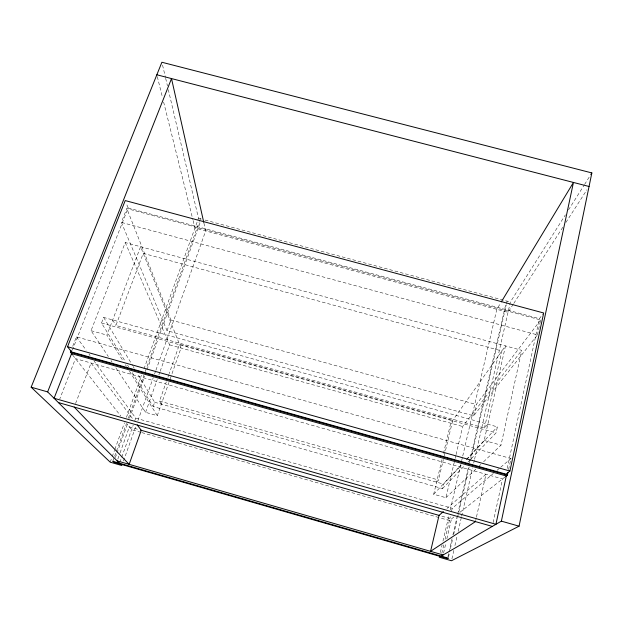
<?xml version="1.0" encoding="UTF-8"?>
<svg xmlns="http://www.w3.org/2000/svg" width="623" height="623" viewBox="0 0 623 623"><rect width="100%" height="100%" fill="white"/><g stroke="black" fill="none" stroke-linecap="round" stroke-linejoin="round"><path stroke-width="0.47" stroke-dasharray="3.12 2.34" d="M508.586 469.602L510.961 458.544L76.427 336.856L72.533 346.777M537.439 334.894L540.639 319.965L126.812 208.549L121.376 222.395L167.05 330.704L473.651 415.837L537.439 334.894L121.376 222.395M493.128 522.611L502.543 478.939L75.492 358.63L59.769 398.961M507.231 468.465L539.401 318.672L543.155 313.696M483.573 461.791L501.001 445.157L521.763 350.336L125.239 242.549L91.051 330.673L108.324 356.543M475.668 520.657L476.299 517.814M476.509 516.872L485.971 474.267L446.987 508.43M471.284 458.66L496.056 432.892L497.388 426.88L103.675 317.434L101.518 323.033L125.036 361.06M484.437 428.056L501.897 350.998L143.235 253.343L115.894 325.479L484.437 428.056L487.832 424.224M466.238 459.564L484.172 440.453L505.502 345.913L450.717 423.188L443.093 455.008M451.916 558.847L453.863 550.319M454.938 545.577L457.313 535.149M458.178 531.357L461.409 517.137M461.627 516.187L472.631 467.834M473.714 463.091L474.36 460.249M474.578 459.299L510.369 302.03L565.38 214.865M447.929 556.658L448.801 552.866M449.019 551.916L452.057 538.646M452.929 534.853L457.492 514.941M457.71 513.991L468.574 466.596M469.438 462.803L505.728 304.476M448.467 557.196L449.549 552.453M450.421 548.661L452.812 538.225M453.676 534.425L457.368 518.297M457.586 517.347L469.103 467.071M470.622 460.428L506.242 304.842M506.46 303.892L507.114 301.049M441.808 553.294L443.981 543.934M445.063 539.253L450.265 516.779M451.574 511.133L452.228 508.306L493.338 473.472M473.651 415.837L476.276 404.506L540.639 319.965M443.568 553.06L445.975 542.633M446.855 538.84L451.449 518.936L439.044 515.385M440.344 552.476L442.096 544.907M442.976 541.122L448.91 515.579M450.227 509.902L460.779 464.493M461.659 460.709L462.539 456.924M462.757 455.974L496.811 309.327L500.822 302.692M441.98 459.649L433.694 494.249L445.928 497.722L454.292 462.118M455.172 458.372L455.834 455.561M456.052 454.626L462.655 426.514L521.763 350.336M132.193 372.632L153.157 406.523L442.486 488.603L443.553 484.11L461.495 465.038M436.591 482.14L438.467 480.029L443.374 459.509M444.261 455.779L452.734 420.346L179.51 344.278L169.207 373.582M115.886 367.866L145.58 412.333L157.292 415.666L168.95 382.429M170.219 378.807L181.013 348.031L140.596 246.724L106.915 335.104L123.37 361.41M153.157 406.523L154.66 402.256L137.667 373.987M161.334 404.148L159.543 401.048L166.31 381.821M167.914 377.242L168.88 374.493M145.58 412.333L157.253 379.5M158.873 374.937L159.846 372.204M160.166 371.292L169.573 344.838L125.239 242.549M119.881 462.328L133.174 425.229M134.77 420.782L135.721 418.119L94.104 361.075M167.05 330.704L170.889 319.988L126.812 208.549M123.502 460.95L135.939 426.124M137.909 420.626L153.297 377.554M154.605 373.886L155.586 371.137M155.914 370.226L205.676 230.923L203.768 222.403M115.356 457.586L116.672 453.926M117.007 453.007L127.567 423.726M129.545 418.235L144.731 376.136M147.044 369.735L200.185 222.395M117.825 459.096L119.748 453.731M120.075 452.835L129.397 426.903L138.734 429.574M110.209 462.165L111.867 457.594M112.195 456.682L114.515 450.281M114.85 449.362L124.444 422.838M126.43 417.355L141.662 375.28M143.983 368.878L198.488 218.291L168.319 89.681M112.802 461.293L116.112 452.134M116.439 451.223L126.36 423.757M128.346 418.267L143.882 375.241M145.206 371.581L199.095 222.364M199.422 221.445L200.411 218.704L200.84 220.565M75.578 403.47L91.075 363.014L132.59 418.687M72.361 350.157L128.128 207.981L126.189 203.043M568.495 209.935L584.062 185.265M584.584 184.439L590.293 175.398M513.282 304.172L508.018 312.341L194.96 228.034L193.091 220.519M513.811 303.354L563.27 226.538M565.902 222.45L586.952 189.758M433.694 494.249L460.927 465.225M466.814 459.385L497.388 426.88M442.486 488.603L464.587 465.622M467.935 462.141L470.614 459.353M445.928 497.722L475.902 469.111M479.391 465.786L480.785 464.454M497.006 470.357L499.95 467.873M500.682 467.25L510.961 458.544M453.972 516.958L449.393 520.54L440.048 517.869M459.836 512.363L506.304 475.995M198.488 218.291L201.307 219.047M205.068 220.059L510.369 302.03M128.128 207.981L539.401 318.672M170.889 319.988L476.276 404.506M101.518 323.033L496.056 432.892M169.573 344.838L462.655 426.514M91.051 330.673L106.915 335.104M484.172 440.453L501.001 445.157M159.543 401.048L438.467 480.029M154.66 402.256L443.553 484.11M135.721 418.119L452.228 508.306M140.93 432.346L131.585 429.675L126.781 423.593M141.865 432.611L439.114 517.604M72.681 355.071L120.784 416M76.427 336.856L86.122 350.142M88.972 354.043L90.117 355.608M111.026 360.585L112.109 362.204M125.425 364.696L126.453 366.34M129.537 371.277L157.292 415.666M127.59 365.187L128.618 366.846M103.675 317.434L132.668 365.67M133.166 366.495L134.163 368.162M112.693 319.942L115.894 325.479M157.315 76.66L162.463 97.344M163.631 102.047L192.857 219.576M162.556 65.088L165.438 77.384M165.663 78.327L167.439 85.896"/><path stroke-width="0.93" d="M519.068 526.186L501.375 521.147L439.246 557.211L451.488 560.747L519.068 526.186L591.85 172.929L161.887 62.253L31.15 387.195L110.209 462.165L121.867 465.529L47.636 391.89L31.15 387.195M501.375 521.147L573.448 182.453L501.32 301.867M505.876 476.33L507.402 475.131L507.994 472.366M509.933 471.043L543.692 312.987L125.223 200.567L67.549 346.738L71.653 351.972L506.008 474.15L509.933 471.043L67.549 346.738M72.206 354.471L70.407 352.19L71.115 350.383M47.636 391.89L171.512 78.568L203.768 222.403M590.814 174.572L591.85 172.929M443.374 511.592L439.044 515.385L430.571 551.332L475.458 521.599M156.848 74.783L589.054 186.487M70.407 352.19L507.402 475.131M58.375 402.551L492.302 526.412M140.596 430.104L439.316 515.462M117.179 460.888L443.124 554.953M74.199 407.068L129.156 464.345L141.242 430.291L137.2 424.878M506.304 475.995L495.939 524.301L54.069 398.276L71.559 353.646L506.304 475.995M448.249 558.146L447.493 558.551L113.705 462.157L112.802 461.293L448.249 558.146"/></g></svg>
